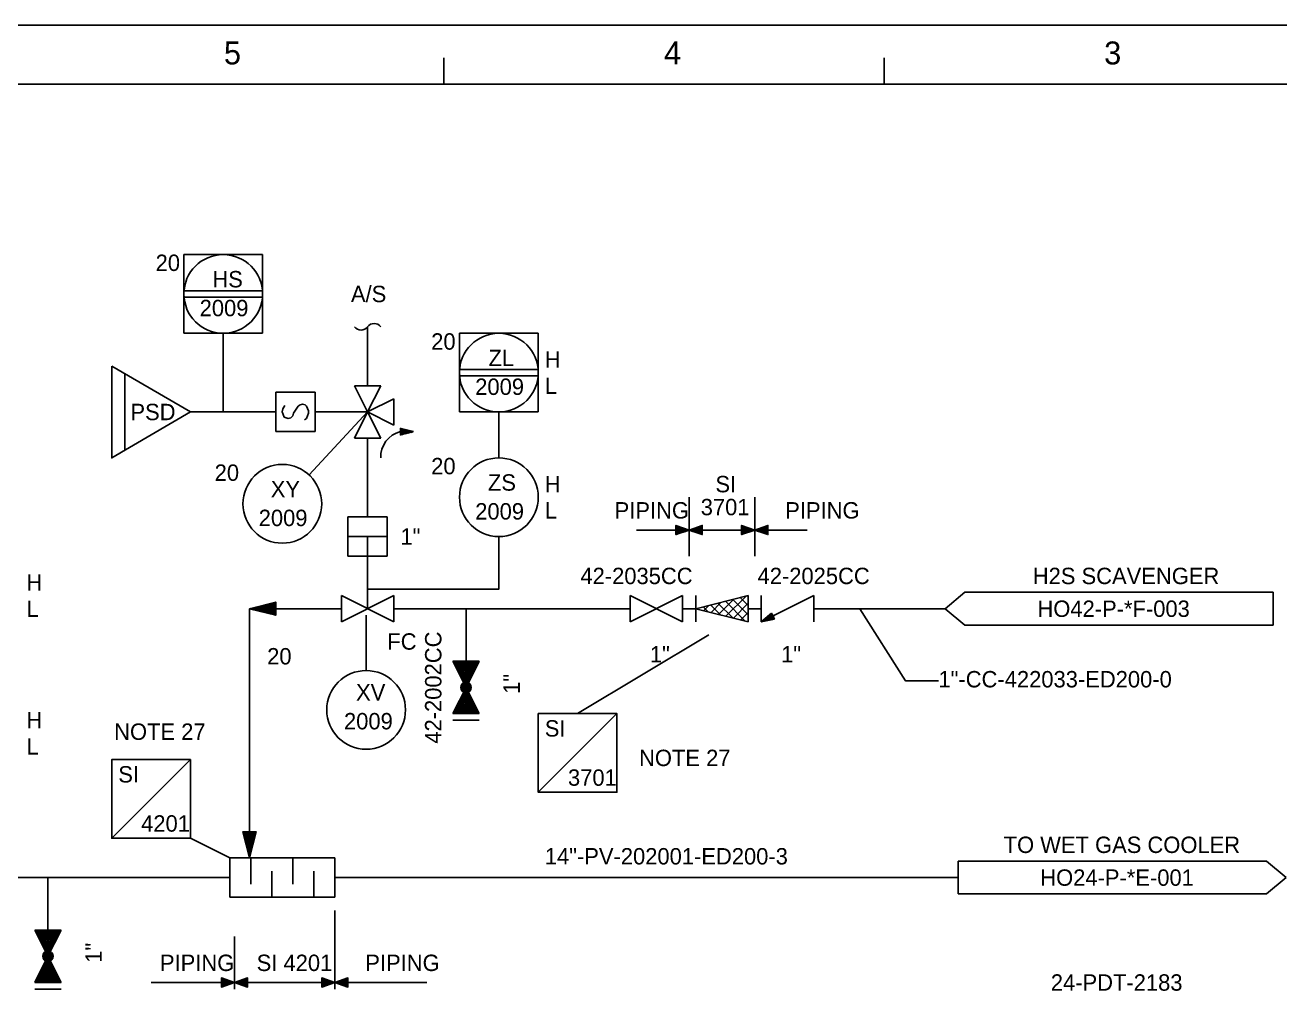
# Model space of a CAD drawing. Extents: x 0 to 840, y 0 to 594.
# Drawn here: x 497.8 to 689, y 446.1 to 594 of the extents above; entities that cross this region are included whole.
import ezdxf

# ---------------------------------------------------------------- set-up
doc = ezdxf.new("R2010")
doc.units = 0
for name, color, linetype in [('01-LIN-025-A', 7, 'Continuous'), ('08-LIN-050-A', 7, 'Continuous'), ('12-LIN-100-A', 7, 'Continuous'), ('18-LIN-025-SP', 7, 'Continuous'), ('35-TXT-025', 7, 'Continuous'), ('40-', 7, 'Continuous'), ('43-', 7, 'Continuous'), ('45-', 7, 'Continuous')]:
    doc.layers.add(name, color=color, linetype=linetype)

msp = doc.modelspace()

# ---------------------------------------------------------------- linework, layer by layer
at = {"layer": '01-LIN-025-A'}
for p, q in [((522, 547), (522, 559)), ((522, 559), (534, 559)), ((534, 559), (534, 547)), ((522, 553.5), (534, 553.5)), ((522, 552.5), (534, 552.5)), ((534, 547), (522, 547)), ((564, 535), (564, 547)), ((564, 547), (576, 547)), ((576, 547), (576, 535)), ((564, 541.5), (576, 541.5)), ((513, 529.2), (513, 540.8)), ((564, 540.5), (576, 540.5)), ((542, 538), (536, 538)), ((536, 538), (536, 532)), ((542, 532), (542, 538)), ((550, 535), (548, 539)), ((548, 539), (552, 539)), ((552, 539), (550, 535)), ((537, 535), (537.1, 535.5)), ((537.1, 535.5), (537.4, 536)), ((539.4, 535.9), (538.7, 534.8)), ((539.7, 536.1), (539.4, 535.9)), ((540.1, 536.2), (539.7, 536.1)), ((540.5, 536.1), (540.1, 536.2)), ((540.7, 535.9), (540.5, 536.1)), ((541, 535.2), (540.7, 535.9)), ((550, 535), (554, 537)), ((554, 537), (554, 533)), ((537.3, 534.2), (537, 535)), ((537.9, 534), (537.3, 534.2)), ((538.3, 534.1), (537.9, 534)), ((538.6, 534.4), (538.3, 534.1)), ((538.7, 534.8), (538.6, 534.4)), ((540.4, 533.8), (540.7, 534)), ((540.7, 534), (541, 534.8)), ((541, 534.8), (541, 535.2)), ((550, 535), (541.08, 525.4)), ((546, 535), (542, 535)), ((546, 535), (545.9, 535)), ((546, 535), (545.9, 535)), ((550, 535), (546, 535)), ((548, 531), (550, 535)), ((554, 533), (550, 535)), ((550, 535), (552, 531)), ((576, 535), (564, 535)), ((536, 532), (542, 532)), ((555, 532.49), (555.02, 532.5)), ((555, 532.45), (555.07, 532.48)), ((555, 532.41), (555.11, 532.47)), ((555, 532.38), (555.16, 532.46)), ((555, 532.34), (555.21, 532.45)), ((555, 532.31), (555.26, 532.44)), ((555, 532.27), (555.3, 532.42)), ((555, 532.24), (555.35, 532.41)), ((555, 532.2), (555.4, 532.4)), ((555, 532.17), (555.44, 532.39)), ((555, 532.13), (555.49, 532.38)), ((555, 532.1), (555.54, 532.37)), ((555, 532.06), (555.59, 532.35)), ((555, 532.03), (555.63, 532.34)), ((555, 531.99), (555.68, 532.33)), ((555, 531.96), (555.73, 532.32)), ((555, 531.92), (555.77, 532.31)), ((555, 531.88), (555.82, 532.3)), ((555, 531.85), (555.87, 532.28)), ((555, 531.81), (555.91, 532.27)), ((555, 531.78), (555.96, 532.26)), ((555, 531.74), (556.01, 532.25)), ((555, 531.71), (556.06, 532.24)), ((555, 531.67), (556.1, 532.22)), ((555, 531.64), (556.15, 532.21)), ((555, 531.6), (556.2, 532.2)), ((555, 531.57), (556.24, 532.19)), ((555, 531.53), (556.29, 532.18)), ((555.02, 531.5), (556.34, 532.17)), ((555.16, 531.54), (556.39, 532.15)), ((555.3, 531.57), (556.43, 532.14)), ((555.44, 531.61), (556.48, 532.13)), ((555.58, 531.65), (556.53, 532.12)), ((555.73, 531.68), (556.57, 532.11)), ((555.87, 531.72), (556.62, 532.09)), ((556.01, 531.75), (556.67, 532.08)), ((556.15, 531.79), (556.72, 532.07)), ((556.29, 531.82), (556.76, 532.06)), ((556.43, 531.86), (556.81, 532.05)), ((556.57, 531.89), (556.86, 532.03)), ((556.72, 531.93), (556.9, 532.02)), ((556.86, 531.97), (556.95, 532.01)), ((552, 531), (548, 531)), ((599, 522), (599, 513)), ((609, 522), (609, 513)), ((553, 519), (547, 519)), ((547, 519), (547, 513)), ((553, 513), (553, 519)), ((591, 517), (617, 517)), ((597, 517.68), (597.02, 517.69)), ((597, 517.63), (597.07, 517.68)), ((597, 517.58), (597.11, 517.66)), ((597, 517.53), (597.16, 517.64)), ((597, 517.48), (597.21, 517.63)), ((597, 517.43), (597.26, 517.61)), ((597, 517.38), (597.3, 517.59)), ((597, 517.33), (597.35, 517.58)), ((597, 517.28), (597.4, 517.56)), ((597, 517.23), (597.44, 517.54)), ((597, 517.19), (597.49, 517.53)), ((597, 517.13), (597.54, 517.51)), ((597, 517.09), (597.59, 517.5)), ((597, 517.04), (597.63, 517.48)), ((597, 516.99), (597.68, 517.46)), ((597, 516.94), (597.73, 517.45)), ((597, 516.89), (597.77, 517.43)), ((597, 516.84), (597.82, 517.41)), ((597, 516.79), (597.87, 517.4)), ((597, 516.74), (597.92, 517.38)), ((597, 516.69), (597.96, 517.36)), ((597, 516.64), (598.01, 517.35)), ((597, 516.59), (598.06, 517.33)), ((597, 516.54), (598.1, 517.31)), ((597, 516.49), (598.15, 517.3)), ((597, 516.44), (598.2, 517.28)), ((597, 516.39), (598.25, 517.26)), ((597, 516.34), (598.29, 517.25)), ((597.02, 516.31), (598.34, 517.23)), ((597.16, 516.36), (598.39, 517.21)), ((597.3, 516.41), (598.43, 517.2)), ((597.44, 516.46), (598.48, 517.18)), ((597.58, 516.5), (598.53, 517.17)), ((597.73, 516.55), (598.58, 517.15)), ((597.87, 516.6), (598.62, 517.13)), ((598.01, 516.65), (598.67, 517.12)), ((598.15, 516.7), (598.72, 517.1)), ((598.29, 516.75), (598.77, 517.08)), ((598.43, 516.8), (598.81, 517.07)), ((598.57, 516.85), (598.86, 517.05)), ((598.72, 516.9), (598.91, 517.03)), ((598.86, 516.95), (598.95, 517.02)), ((599.14, 516.95), (599.05, 517.02)), ((599.28, 516.9), (599.1, 517.03)), ((599.43, 516.85), (599.14, 517.05)), ((599.57, 516.8), (599.19, 517.07)), ((599.71, 516.75), (599.24, 517.08)), ((599.85, 516.7), (599.28, 517.1)), ((599.99, 516.65), (599.33, 517.12)), ((600.13, 516.6), (599.38, 517.13)), ((600.27, 516.55), (599.43, 517.15)), ((600.42, 516.5), (599.47, 517.17)), ((600.56, 516.46), (599.52, 517.18)), ((600.7, 516.41), (599.57, 517.2)), ((600.84, 516.36), (599.61, 517.21)), ((600.98, 516.31), (599.66, 517.23)), ((601, 516.34), (599.71, 517.25)), ((601, 516.39), (599.76, 517.26)), ((601, 516.44), (599.8, 517.28)), ((601, 516.49), (599.85, 517.3)), ((601, 516.54), (599.9, 517.31)), ((601, 516.59), (599.94, 517.33)), ((601, 516.64), (599.99, 517.35)), ((601, 516.69), (600.04, 517.36)), ((601, 516.74), (600.09, 517.38)), ((601, 516.79), (600.13, 517.4)), ((601, 516.84), (600.18, 517.41)), ((601, 516.89), (600.23, 517.43)), ((601, 516.94), (600.27, 517.45)), ((601, 516.99), (600.32, 517.46)), ((601, 517.04), (600.37, 517.48)), ((601, 517.09), (600.41, 517.5)), ((601, 517.13), (600.46, 517.51)), ((601, 517.19), (600.51, 517.53)), ((601, 517.23), (600.56, 517.54)), ((601, 517.28), (600.6, 517.56)), ((601, 517.33), (600.65, 517.58)), ((601, 517.38), (600.7, 517.59)), ((601, 517.43), (600.74, 517.61)), ((601, 517.48), (600.79, 517.63)), ((601, 517.53), (600.84, 517.64)), ((601, 517.58), (600.89, 517.66)), ((601, 517.63), (600.93, 517.68)), ((601, 517.68), (600.98, 517.69)), ((607, 517.68), (607.02, 517.69)), ((607, 517.63), (607.07, 517.68)), ((607, 517.58), (607.11, 517.66)), ((607, 517.53), (607.16, 517.64)), ((607, 517.48), (607.21, 517.63)), ((607, 517.43), (607.26, 517.61)), ((607, 517.38), (607.3, 517.59)), ((607, 517.33), (607.35, 517.58)), ((607, 517.28), (607.4, 517.56)), ((607, 517.23), (607.44, 517.54)), ((607, 517.19), (607.49, 517.53)), ((607, 517.13), (607.54, 517.51)), ((607, 517.09), (607.59, 517.5)), ((607, 517.04), (607.63, 517.48)), ((607, 516.99), (607.68, 517.46)), ((607, 516.94), (607.73, 517.45)), ((607, 516.89), (607.77, 517.43)), ((607, 516.84), (607.82, 517.41)), ((607, 516.79), (607.87, 517.4)), ((607, 516.74), (607.92, 517.38)), ((607, 516.69), (607.96, 517.36)), ((607, 516.64), (608.01, 517.35)), ((607, 516.59), (608.06, 517.33)), ((607, 516.54), (608.1, 517.31)), ((607, 516.49), (608.15, 517.3)), ((607, 516.44), (608.2, 517.28)), ((607, 516.39), (608.25, 517.26)), ((607, 516.34), (608.29, 517.25)), ((607.02, 516.31), (608.34, 517.23)), ((607.16, 516.36), (608.39, 517.21)), ((607.3, 516.41), (608.43, 517.2)), ((607.44, 516.46), (608.48, 517.18)), ((607.58, 516.5), (608.53, 517.17)), ((607.73, 516.55), (608.58, 517.15)), ((607.87, 516.6), (608.62, 517.13)), ((608.01, 516.65), (608.67, 517.12)), ((608.15, 516.7), (608.72, 517.1)), ((608.29, 516.75), (608.77, 517.08)), ((608.43, 516.8), (608.81, 517.07)), ((608.57, 516.85), (608.86, 517.05)), ((608.72, 516.9), (608.91, 517.03)), ((608.86, 516.95), (608.95, 517.02)), ((609.14, 516.95), (609.05, 517.02)), ((609.28, 516.9), (609.1, 517.03)), ((609.43, 516.85), (609.14, 517.05)), ((609.57, 516.8), (609.19, 517.07)), ((609.71, 516.75), (609.24, 517.08)), ((609.85, 516.7), (609.28, 517.1)), ((609.99, 516.65), (609.33, 517.12)), ((610.13, 516.6), (609.38, 517.13)), ((610.27, 516.55), (609.43, 517.15)), ((610.42, 516.5), (609.47, 517.17)), ((610.56, 516.46), (609.52, 517.18)), ((610.7, 516.41), (609.57, 517.2)), ((610.84, 516.36), (609.61, 517.21)), ((610.98, 516.31), (609.66, 517.23)), ((611, 516.34), (609.71, 517.25)), ((611, 516.39), (609.76, 517.26)), ((611, 516.44), (609.8, 517.28)), ((611, 516.49), (609.85, 517.3)), ((611, 516.54), (609.9, 517.31)), ((611, 516.59), (609.94, 517.33)), ((611, 516.64), (609.99, 517.35)), ((611, 516.69), (610.04, 517.36)), ((611, 516.74), (610.09, 517.38)), ((611, 516.79), (610.13, 517.4)), ((611, 516.84), (610.18, 517.41)), ((611, 516.89), (610.23, 517.43)), ((611, 516.94), (610.27, 517.45)), ((611, 516.99), (610.32, 517.46)), ((611, 517.04), (610.37, 517.48)), ((611, 517.09), (610.41, 517.5)), ((611, 517.13), (610.46, 517.51)), ((611, 517.19), (610.51, 517.53)), ((611, 517.23), (610.56, 517.54)), ((611, 517.28), (610.6, 517.56)), ((611, 517.33), (610.65, 517.58)), ((611, 517.38), (610.7, 517.59)), ((611, 517.43), (610.74, 517.61)), ((611, 517.48), (610.79, 517.63)), ((611, 517.53), (610.84, 517.64)), ((611, 517.58), (610.89, 517.66)), ((611, 517.63), (610.93, 517.68)), ((611, 517.68), (610.98, 517.69)), ((547, 516), (553, 516)), ((550, 516), (550, 513)), ((547, 513), (553, 513)), ((550, 509), (550, 513)), ((550, 509), (550, 509.1)), ((550, 509), (550, 509.1)), ((550, 505), (550, 509)), ((546, 503), (554, 507)), ((554, 503), (546, 507)), ((546, 507), (546, 503)), ((554, 507), (554, 503)), ((598, 503), (590, 507)), ((590, 507), (590, 503)), ((590, 503), (598, 507)), ((598, 507), (598, 503)), ((600, 505), (608, 507)), ((600, 505), (608, 507)), ((600, 507), (600, 503)), ((604.6, 503.85), (607.68, 506.92)), ((607.92, 506.98), (608, 506.9)), ((608, 507), (608, 503)), ((608, 507), (608, 503)), ((618, 507), (610, 503)), ((610, 503), (610, 507)), ((618, 503), (618, 507)), ((641, 507.5), (638, 505)), ((688, 507.5), (641, 507.5)), ((688, 502.5), (688, 507.5)), ((532.19, 505.05), (532.11, 504.97)), ((532.38, 505.09), (532.23, 504.94)), ((532.57, 505.14), (532.34, 504.91)), ((532.76, 505.19), (532.45, 504.89)), ((532.94, 505.24), (532.57, 504.86)), ((533.13, 505.28), (532.68, 504.83)), ((533.32, 505.33), (532.79, 504.8)), ((533.51, 505.38), (532.9, 504.77)), ((533.7, 505.43), (533.02, 504.74)), ((533.89, 505.47), (533.13, 504.72)), ((534.08, 505.52), (533.24, 504.69)), ((534.26, 505.57), (533.36, 504.66)), ((534.45, 505.61), (533.47, 504.63)), ((534.64, 505.66), (533.58, 504.6)), ((534.83, 505.71), (533.7, 504.58)), ((535.02, 505.76), (533.81, 504.55)), ((535.21, 505.8), (533.92, 504.52)), ((535.4, 505.85), (534.04, 504.49)), ((535.59, 505.9), (534.15, 504.46)), ((535.77, 505.94), (534.26, 504.43)), ((535.96, 505.99), (534.38, 504.41)), ((536, 505.89), (534.49, 504.38)), ((536, 505.74), (534.6, 504.35)), ((536, 505.6), (534.72, 504.32)), ((536, 505.46), (534.83, 504.29)), ((536, 505.32), (534.94, 504.26)), ((536, 505.18), (535.06, 504.24)), ((536, 505.04), (535.17, 504.21)), ((536, 504.9), (535.28, 504.18)), ((600, 505), (608, 503)), ((600, 505), (608, 503)), ((600.08, 504.98), (600.13, 505.03)), ((601.13, 505.28), (601.89, 504.53)), ((601.21, 504.7), (602.02, 505.5)), ((602.26, 505.57), (603.77, 504.06)), ((602.34, 504.41), (603.9, 505.98)), ((603.4, 505.85), (605.66, 503.59)), ((603.47, 504.13), (605.79, 506.45)), ((604.53, 506.13), (607.55, 503.11)), ((605.66, 506.41), (608, 504.07)), ((605.74, 503.57), (608, 505.83)), ((606.79, 506.7), (608, 505.49)), ((638, 505), (641, 502.5)), ((536, 504.76), (535.4, 504.15)), ((536, 504.61), (535.51, 504.12)), ((536, 504.47), (535.62, 504.1)), ((536, 504.33), (535.73, 504.07)), ((536, 504.19), (535.85, 504.04)), ((536, 504.05), (535.96, 504.01)), ((549.77, 495.57), (549.77, 504)), ((606.87, 503.28), (608, 504.41)), ((611.58, 504.33), (610, 503)), ((611.62, 504.24), (610, 503)), ((611.67, 504.15), (610, 503)), ((611.71, 504.06), (610, 503)), ((610, 503), (611.8, 503.88)), ((610, 503), (611.89, 503.7)), ((610, 503), (611.93, 503.61)), ((610, 503), (611.97, 503.52)), ((610, 503), (612.02, 503.43)), ((612.02, 503.43), (611.58, 504.33)), ((611.97, 503.52), (611.62, 504.24)), ((611.93, 503.61), (611.67, 504.15)), ((611.89, 503.7), (611.71, 504.06)), ((611.8, 503.88), (611.75, 503.97)), ((641, 502.5), (688, 502.5)), ((582, 489), (602, 501)), ((565, 493), (563, 497)), ((563, 497), (567, 497)), ((565, 493), (563.2, 496.9)), ((563.2, 496.9), (565, 496)), ((565, 493), (563.4, 496.8)), ((563.4, 496.8), (566.6, 496.8)), ((565, 493), (563.6, 496.6)), ((563.6, 496.6), (566.4, 496.6)), ((565, 493), (563.8, 496.4)), ((563.8, 496.4), (566.2, 496.4)), ((565, 493), (564, 496.2)), ((564, 496.2), (566, 496.2)), ((565, 493), (564.2, 496)), ((564.2, 496), (565.8, 496)), ((565, 493), (564.4, 495.8)), ((564.4, 495.8), (565.6, 495.8)), ((565, 493), (564.6, 495.6)), ((564.6, 495.6), (565.4, 495.6)), ((565, 493), (564.8, 495.4)), ((564.8, 495.4), (565.2, 495.4)), ((567, 497), (565, 493)), ((565, 493), (565, 497)), ((565, 496), (566.8, 496.9)), ((566.8, 496.9), (565, 493)), ((566.6, 496.8), (565, 493)), ((566.4, 496.6), (565, 493)), ((566.2, 496.4), (565, 493)), ((566, 496.2), (565, 493)), ((565.8, 496), (565, 493)), ((565.6, 495.8), (565, 493)), ((565.4, 495.6), (565, 493)), ((565.2, 495.4), (565, 493)), ((565, 493), (563, 489)), ((565, 493), (563.2, 489.1)), ((565, 493), (563.4, 489.2)), ((565, 493), (563.6, 489.4)), ((565, 493), (563.8, 489.6)), ((565, 493), (564, 489.8)), ((565, 493), (564.2, 490)), ((565, 493), (564.4, 490.2)), ((565, 493), (564.6, 490.4)), ((565, 493), (564.8, 490.6)), ((567, 489), (565, 493)), ((566.8, 489.1), (565, 493)), ((566.6, 489.2), (565, 493)), ((566.4, 489.4), (565, 493)), ((566.2, 489.6), (565, 493)), ((566, 489.8), (565, 493)), ((565.8, 490), (565, 493)), ((565.6, 490.2), (565, 493)), ((565.4, 490.4), (565, 493)), ((565.2, 490.6), (565, 493)), ((565, 493), (565, 489)), ((563.2, 489.1), (565, 490)), ((563.8, 489.6), (566.2, 489.6)), ((564, 489.8), (566, 489.8)), ((564.2, 490), (565.8, 490)), ((564.4, 490.2), (565.6, 490.2)), ((564.6, 490.4), (565.4, 490.4)), ((564.8, 490.6), (565.2, 490.6)), ((565, 490), (566.8, 489.1)), ((563, 489), (567, 489)), ((563, 489), (567, 489)), ((563, 488), (567, 488)), ((563.4, 489.2), (566.6, 489.2)), ((563.6, 489.4), (566.4, 489.4)), ((531.01, 470.96), (532.59, 469.38)), ((531.06, 470.77), (532.57, 469.26)), ((531.1, 470.59), (532.54, 469.15)), ((531.11, 471), (532.62, 469.49)), ((531.26, 471), (532.65, 469.6)), ((531.4, 471), (532.68, 469.72)), ((531.54, 471), (532.71, 469.83)), ((531.68, 471), (532.74, 469.94)), ((531.82, 471), (532.76, 470.06)), ((531.96, 471), (532.79, 470.17)), ((532.1, 471), (532.82, 470.28)), ((532.24, 471), (532.85, 470.4)), ((532.39, 471), (532.88, 470.51)), ((532.53, 471), (532.9, 470.62)), ((532.67, 471), (532.93, 470.73)), ((532.81, 471), (532.96, 470.85)), ((532.95, 471), (532.99, 470.96)), ((523, 470), (529, 467)), ((531.15, 470.4), (532.51, 469.04)), ((531.2, 470.21), (532.48, 468.92)), ((531.24, 470.02), (532.45, 468.81)), ((531.29, 469.83), (532.42, 468.7)), ((531.34, 469.64), (532.4, 468.58)), ((531.39, 469.45), (532.37, 468.47)), ((531.43, 469.26), (532.34, 468.36)), ((531.48, 469.08), (532.31, 468.24)), ((531.53, 468.89), (532.28, 468.13)), ((531.57, 468.7), (532.26, 468.02)), ((527, 468), (527, 468)), ((545, 467), (529, 467)), ((529, 467), (529, 461)), ((531.62, 468.51), (532.23, 467.9)), ((531.67, 468.32), (532.2, 467.79)), ((531.72, 468.13), (532.17, 467.68)), ((531.76, 467.94), (532.14, 467.57)), ((531.81, 467.76), (532.11, 467.45)), ((531.86, 467.57), (532.09, 467.34)), ((531.91, 467.38), (532.06, 467.23)), ((531.95, 467.19), (532.03, 467.11)), ((532.2, 467), (532.2, 463)), ((538.6, 467), (538.6, 463)), ((545, 461), (545, 467)), ((545, 467), (545, 463)), ((535.4, 461), (535.4, 465)), ((541.8, 461), (541.8, 465)), ((640, 466.5), (687, 466.5)), ((640, 461.5), (640, 466.5)), ((687, 466.5), (690, 464)), ((690, 464), (687, 461.5)), ((529, 461), (545, 461)), ((687, 461.5), (640, 461.5)), ((545, 459), (545, 447)), ((501.28, 452), (499.28, 456)), ((499.28, 456), (503.28, 456)), ((501.28, 452), (499.48, 455.9)), ((499.48, 455.9), (501.28, 455)), ((501.28, 452), (499.68, 455.8)), ((499.68, 455.8), (502.88, 455.8)), ((501.28, 452), (499.88, 455.6)), ((499.88, 455.6), (502.68, 455.6)), ((501.28, 452), (500.08, 455.4)), ((500.08, 455.4), (502.48, 455.4)), ((501.28, 452), (500.28, 455.2)), ((500.28, 455.2), (502.28, 455.2)), ((503.28, 456), (501.28, 452)), ((501.28, 452), (501.28, 456)), ((501.28, 455), (503.08, 455.9)), ((503.08, 455.9), (501.28, 452)), ((502.88, 455.8), (501.28, 452)), ((502.68, 455.6), (501.28, 452)), ((502.48, 455.4), (501.28, 452)), ((502.28, 455.2), (501.28, 452)), ((501.28, 452), (500.48, 455)), ((500.48, 455), (502.08, 455)), ((501.28, 452), (500.68, 454.8)), ((500.68, 454.8), (501.88, 454.8)), ((501.28, 452), (500.88, 454.6)), ((500.88, 454.6), (501.68, 454.6)), ((501.28, 452), (501.08, 454.4)), ((501.08, 454.4), (501.48, 454.4)), ((502.08, 455), (501.28, 452)), ((501.88, 454.8), (501.28, 452)), ((501.68, 454.6), (501.28, 452)), ((501.48, 454.4), (501.28, 452)), ((529.71, 455), (529.71, 447)), ((501.28, 452), (499.28, 448)), ((501.28, 452), (499.48, 448.1)), ((501.28, 452), (499.68, 448.2)), ((501.28, 452), (499.88, 448.4)), ((501.28, 452), (500.08, 448.6)), ((501.28, 452), (500.28, 448.8)), ((501.28, 452), (500.48, 449)), ((501.28, 452), (500.68, 449.2)), ((501.28, 452), (500.88, 449.4)), ((501.28, 452), (501.08, 449.6)), ((503.28, 448), (501.28, 452)), ((503.08, 448.1), (501.28, 452)), ((502.88, 448.2), (501.28, 452)), ((502.68, 448.4), (501.28, 452)), ((502.48, 448.6), (501.28, 452)), ((502.28, 448.8), (501.28, 452)), ((502.08, 449), (501.28, 452)), ((501.88, 449.2), (501.28, 452)), ((501.68, 449.4), (501.28, 452)), ((501.48, 449.6), (501.28, 452)), ((501.28, 452), (501.28, 448)), ((501.08, 449.6), (501.48, 449.6)), ((499.28, 448), (503.28, 448)), ((499.28, 448), (503.28, 448)), ((499.48, 448.1), (501.28, 449)), ((499.68, 448.2), (502.88, 448.2)), ((499.88, 448.4), (502.68, 448.4)), ((500.08, 448.6), (502.48, 448.6)), ((500.28, 448.8), (502.28, 448.8)), ((500.48, 449), (502.08, 449)), ((500.68, 449.2), (501.88, 449.2)), ((500.88, 449.4), (501.68, 449.4)), ((501.28, 449), (503.08, 448.1)), ((517, 448), (559, 448)), ((527.71, 448.68), (527.73, 448.69)), ((527.71, 448.63), (527.77, 448.68)), ((527.71, 448.58), (527.82, 448.66)), ((527.71, 448.53), (527.87, 448.64)), ((527.71, 448.48), (527.92, 448.63)), ((527.71, 448.43), (527.96, 448.61)), ((527.71, 448.38), (528.01, 448.59)), ((527.71, 448.33), (528.06, 448.58)), ((527.71, 448.28), (528.1, 448.56)), ((527.71, 448.23), (528.15, 448.54)), ((527.71, 448.19), (528.2, 448.53)), ((527.71, 448.13), (528.25, 448.51)), ((527.71, 448.09), (528.29, 448.5)), ((527.71, 448.04), (528.34, 448.48)), ((527.71, 447.99), (528.39, 448.46)), ((527.71, 447.94), (528.43, 448.45)), ((527.71, 447.89), (528.48, 448.43)), ((527.71, 447.84), (528.53, 448.41)), ((527.71, 447.79), (528.58, 448.4)), ((527.71, 447.74), (528.62, 448.38)), ((527.71, 447.69), (528.67, 448.36)), ((527.71, 447.64), (528.72, 448.35)), ((527.71, 447.59), (528.76, 448.33)), ((527.71, 447.54), (528.81, 448.31)), ((527.71, 447.49), (528.86, 448.3)), ((527.71, 447.44), (528.91, 448.28)), ((527.71, 447.39), (528.95, 448.26)), ((527.71, 447.34), (529, 448.25)), ((527.73, 447.31), (529.05, 448.23)), ((527.87, 447.36), (529.09, 448.21)), ((528.01, 447.41), (529.14, 448.2)), ((528.15, 447.46), (529.19, 448.18)), ((528.29, 447.5), (529.24, 448.17)), ((528.43, 447.55), (529.28, 448.15)), ((528.58, 447.6), (529.33, 448.13)), ((528.72, 447.65), (529.38, 448.12)), ((528.86, 447.7), (529.43, 448.1)), ((529, 447.75), (529.47, 448.08)), ((529.14, 447.8), (529.52, 448.07)), ((529.28, 447.85), (529.57, 448.05)), ((529.43, 447.9), (529.61, 448.03)), ((529.57, 447.95), (529.66, 448.02)), ((529.85, 447.95), (529.76, 448.02)), ((529.99, 447.9), (529.8, 448.03)), ((530.13, 447.85), (529.85, 448.05)), ((530.27, 447.8), (529.9, 448.07)), ((530.42, 447.75), (529.94, 448.08)), ((530.56, 447.7), (529.99, 448.1)), ((530.7, 447.65), (530.04, 448.12)), ((530.84, 447.6), (530.09, 448.13)), ((530.98, 447.55), (530.13, 448.15)), ((531.12, 447.5), (530.18, 448.17)), ((531.27, 447.46), (530.23, 448.18)), ((531.41, 447.41), (530.27, 448.2)), ((531.55, 447.36), (530.32, 448.21)), ((531.69, 447.31), (530.37, 448.23)), ((531.71, 447.34), (530.41, 448.25)), ((531.71, 447.39), (530.46, 448.26)), ((531.71, 447.44), (530.51, 448.28)), ((531.71, 447.49), (530.56, 448.3)), ((531.71, 447.54), (530.6, 448.31)), ((531.71, 447.59), (530.65, 448.33)), ((531.71, 447.64), (530.7, 448.35)), ((531.71, 447.69), (530.74, 448.36)), ((531.71, 447.74), (530.79, 448.38)), ((531.71, 447.79), (530.84, 448.4)), ((531.71, 447.84), (530.89, 448.41)), ((531.71, 447.89), (530.93, 448.43)), ((531.71, 447.94), (530.98, 448.45)), ((531.71, 447.99), (531.03, 448.46)), ((531.71, 448.04), (531.08, 448.48)), ((531.71, 448.09), (531.12, 448.5)), ((531.71, 448.13), (531.17, 448.51)), ((531.71, 448.19), (531.22, 448.53)), ((531.71, 448.23), (531.26, 448.54)), ((531.71, 448.28), (531.31, 448.56)), ((531.71, 448.33), (531.36, 448.58)), ((531.71, 448.38), (531.41, 448.59)), ((531.71, 448.43), (531.45, 448.61)), ((531.71, 448.48), (531.5, 448.63)), ((531.71, 448.53), (531.55, 448.64)), ((531.71, 448.58), (531.59, 448.66)), ((531.71, 448.63), (531.64, 448.68)), ((531.71, 448.68), (531.69, 448.69)), ((543, 448.68), (543.02, 448.69)), ((543, 448.63), (543.07, 448.68)), ((543, 448.58), (543.11, 448.66)), ((543, 448.53), (543.16, 448.64)), ((543, 448.48), (543.21, 448.63)), ((543, 448.43), (543.26, 448.61)), ((543, 448.38), (543.3, 448.59)), ((543, 448.33), (543.35, 448.58)), ((543, 448.28), (543.4, 448.56)), ((543, 448.23), (543.44, 448.54)), ((543, 448.19), (543.49, 448.53)), ((543, 448.13), (543.54, 448.51)), ((543, 448.09), (543.59, 448.5)), ((543, 448.04), (543.63, 448.48)), ((543, 447.99), (543.68, 448.46)), ((543, 447.94), (543.73, 448.45)), ((543, 447.89), (543.77, 448.43)), ((543, 447.84), (543.82, 448.41)), ((543, 447.79), (543.87, 448.4)), ((543, 447.74), (543.92, 448.38)), ((543, 447.69), (543.96, 448.36)), ((543, 447.64), (544.01, 448.35)), ((543, 447.59), (544.06, 448.33)), ((543, 447.54), (544.1, 448.31)), ((543, 447.49), (544.15, 448.3)), ((543, 447.44), (544.2, 448.28)), ((543, 447.39), (544.25, 448.26)), ((543, 447.34), (544.29, 448.25)), ((543.02, 447.31), (544.34, 448.23)), ((543.16, 447.36), (544.39, 448.21)), ((543.3, 447.41), (544.43, 448.2)), ((543.44, 447.46), (544.48, 448.18)), ((543.58, 447.5), (544.53, 448.17)), ((543.73, 447.55), (544.58, 448.15)), ((543.87, 447.6), (544.62, 448.13)), ((544.01, 447.65), (544.67, 448.12)), ((544.15, 447.7), (544.72, 448.1)), ((544.29, 447.75), (544.77, 448.08)), ((544.43, 447.8), (544.81, 448.07)), ((544.57, 447.85), (544.86, 448.05)), ((544.72, 447.9), (544.91, 448.03)), ((544.86, 447.95), (544.95, 448.02)), ((545.14, 447.95), (545.05, 448.02)), ((545.28, 447.9), (545.1, 448.03)), ((545.43, 447.85), (545.14, 448.05)), ((545.57, 447.8), (545.19, 448.07)), ((545.71, 447.75), (545.24, 448.08)), ((545.85, 447.7), (545.28, 448.1)), ((545.99, 447.65), (545.33, 448.12)), ((546.13, 447.6), (545.38, 448.13)), ((546.27, 447.55), (545.43, 448.15)), ((546.42, 447.5), (545.47, 448.17)), ((546.56, 447.46), (545.52, 448.18)), ((546.7, 447.41), (545.57, 448.2)), ((546.84, 447.36), (545.61, 448.21)), ((546.98, 447.31), (545.66, 448.23)), ((547, 447.34), (545.71, 448.25)), ((547, 447.39), (545.76, 448.26)), ((547, 447.44), (545.8, 448.28)), ((547, 447.49), (545.85, 448.3)), ((547, 447.54), (545.9, 448.31)), ((547, 447.59), (545.94, 448.33)), ((547, 447.64), (545.99, 448.35)), ((547, 447.69), (546.04, 448.36)), ((547, 447.74), (546.09, 448.38)), ((547, 447.79), (546.13, 448.4)), ((547, 447.84), (546.18, 448.41)), ((547, 447.89), (546.23, 448.43)), ((547, 447.94), (546.27, 448.45)), ((547, 447.99), (546.32, 448.46)), ((547, 448.04), (546.37, 448.48)), ((547, 448.09), (546.41, 448.5)), ((547, 448.13), (546.46, 448.51)), ((547, 448.19), (546.51, 448.53)), ((547, 448.23), (546.56, 448.54)), ((547, 448.28), (546.6, 448.56)), ((547, 448.33), (546.65, 448.58)), ((547, 448.38), (546.7, 448.59)), ((547, 448.43), (546.74, 448.61)), ((547, 448.48), (546.79, 448.63)), ((547, 448.53), (546.84, 448.64)), ((547, 448.58), (546.89, 448.66)), ((547, 448.63), (546.93, 448.68)), ((547, 448.68), (546.98, 448.69)), ((499.28, 447), (503.28, 447))]:
    msp.add_line(p, q, dxfattribs=at)
for points in [[(511, 542), (523, 535), (511, 528), (511, 542)], [(557, 532), (555, 532.5), (555, 531.5), (557, 532)], [(599, 517), (597, 517.7), (597, 516.3), (599, 517)], [(599, 517), (601, 517.7), (601, 516.3), (599, 517)], [(609, 517), (607, 517.7), (607, 516.3), (609, 517)], [(609, 517), (611, 517.7), (611, 516.3), (609, 517)], [(550, 508), (570, 508), (570, 516)], [(532, 505), (536, 504), (536, 506), (532, 505)], [(625, 505), (632, 494), (637, 494)], [(576, 477), (576, 489), (588, 489), (588, 477), (576, 477), (588, 489)], [(511, 470), (511, 482), (523, 482), (523, 470), (511, 470), (523, 482)], [(532, 467), (533, 471), (531, 471), (532, 467)], [(529.71, 448), (527.71, 448.7), (527.71, 447.3), (529.71, 448)], [(529.71, 448), (531.71, 448.7), (531.71, 447.3), (529.71, 448)], [(545, 448), (543, 448.7), (543, 447.3), (545, 448)], [(545, 448), (547, 448.7), (547, 447.3), (545, 448)]]:
    msp.add_lwpolyline(points, dxfattribs=at)
for centre, radius in [((528, 553), 6), ((570, 541), 6), ((570, 522), 6), ((537, 521), 6), ((549.77, 489.57), 6), ((565, 493), 0.8), ((565, 493), 0.7), ((565, 493), 0.6), ((565, 493), 0.5), ((565, 493), 0.4), ((565, 493), 0.3), ((565, 493), 0.2), ((565, 493), 0.1), ((501.28, 452), 0.8), ((501.28, 452), 0.7), ((501.28, 452), 0.6), ((501.28, 452), 0.5), ((501.28, 452), 0.4), ((501.28, 452), 0.3), ((501.28, 452), 0.2), ((501.28, 452), 0.1)]:
    msp.add_circle(centre, radius, dxfattribs=at)
for centre, radius, start, end in [((549, 548.75), 1.25, 216.8699, 323.1301), ((551, 547.25), 1.25, 36.8699, 143.1301), ((556, 528.13), 4, 104.4272, 181.8439)]:
    msp.add_arc(centre, radius, start, end, dxfattribs=at)
at = {"layer": '08-LIN-050-A'}
for p, q in [((565, 505), (554, 505)), ((590, 505), (565, 505)), ((565, 505), (565, 497)), ((600, 505), (598, 505)), ((610, 505), (608, 505)), ((638, 505), (618, 505)), ((501.28, 464), (501.28, 456))]:
    msp.add_line(p, q, dxfattribs=at)
msp.add_lwpolyline([(546, 505), (532, 505), (532, 467)], dxfattribs=at)
at = {"layer": '12-LIN-100-A'}
for p, q in [((486.75, 464), (529, 464)), ((545, 464), (640, 464))]:
    msp.add_line(p, q, dxfattribs=at)
at = {"layer": '18-LIN-025-SP'}
for p, q in [((528, 547), (528, 535)), ((550, 539), (550, 548)), ((523, 535), (536, 535)), ((570, 528), (570, 535)), ((550, 519), (550, 531))]:
    msp.add_line(p, q, dxfattribs=at)
at = {"layer": '43-'}
msp.add_lwpolyline([(0, 594), (0, 0), (840, 0), (840, 594)], close=True, dxfattribs=at)
for points in [[(561.64, 589), (561.64, 585)], [(628.72, 589), (628.72, 585)]]:
    msp.add_lwpolyline(points, dxfattribs=at)
at = {"layer": '45-'}
msp.add_lwpolyline([(25, 585), (830, 585), (830, 10), (25, 10)], close=True, dxfattribs=at)

# ---------------------------------------------------------------- texts
at = {"layer": '35-TXT-025'}
for s, p in [('20', (517.69, 556.5)), ('HS', (526.34, 554)), ('A/S', (547.46, 551.75)), ('2009', (524.4, 549.6)), ('20', (559.69, 544.5)), ('ZL', (568.43, 542)), ('H', (577, 541.75)), ('2009', (566.4, 537.6)), ('L', (577, 537.75)), ('PSD', (513.85, 533.75)), ('20', (559.69, 525.5)), ('20', (526.69, 524.5)), ('XY', (535.24, 522)), ('ZS', (568.34, 523)), ('H', (577, 522.75)), ('SI', (603.01, 522.75)), ('2009', (566.4, 518.6)), ('L', (577, 518.75)), ('PIPING', (587.65, 518.75)), ('3701', (600.77, 519.25)), ('PIPING', (613.65, 518.75)), ('2009', (533.4, 517.6)), ('1"', (555, 514.75)), ('42-2035CC', (582.43, 508.75)), ('42-2025CC', (609.43, 508.75)), ('H2S SCAVENGER', (651.38, 508.75)), ('H', (498, 507.75)), ('L', (498, 503.75)), ('HO42-P-*F-003', (652.09, 503.75)), ('FC', (553, 498.75)), ('1"', (593.02, 496.8)), ('1"', (613.02, 496.8)), ('20', (534.69, 496.5)), ('1"-CC-422033-ED200-0', (637, 493)), ('XV', (548.24, 491)), ('H', (498, 486.75)), ('2009', (546.4, 486.6)), ('SI', (577, 485.5)), ('NOTE 27', (511.37, 485)), ('L', (498, 482.75)), ('NOTE 27', (591.37, 481)), ('SI', (512, 478.5)), ('3701', (580.54, 478)), ('4201', (515.48, 471)), ('TO WET GAS COOLER', (646.94, 467.75)), ('14"-PV-202001-ED200-3', (577, 466)), ('HO24-P-*E-001', (652.52, 462.75)), ('PIPING', (518.35, 449.75)), ('SI 4201', (533.09, 449.75)), ('PIPING', (549.65, 449.75)), ('24-PDT-2183', (654.13, 446.75))]:
    msp.add_text(s, height=2.5, dxfattribs=at).set_placement(p)
for s, p in [('42-2002CC', (561.24, 484.42)), ('1"', (573.2, 492.01)), ('1"', (509.48, 451.01))]:
    msp.add_text(s, height=2.5, rotation=89.9544, dxfattribs=at).set_placement(p)
at = {"layer": '40-'}
for s, p in [('5', (528.1, 588)), ('4', (595.18, 588)), ('3', (662.26, 588))]:
    msp.add_text(s, height=3.5, dxfattribs=at).set_placement(p)

doc.saveas('drawing.dxf')
